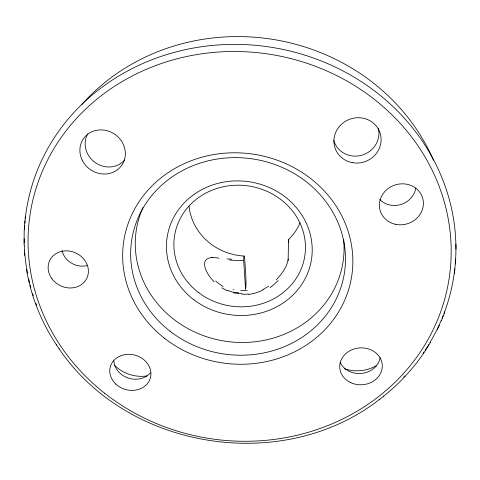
<?xml version="1.0" encoding="UTF-8"?>
<svg xmlns="http://www.w3.org/2000/svg" width="480" height="480" viewBox="0 0 480 480"><rect width="100%" height="100%" fill="white"/><g stroke="black" fill="none" stroke-linecap="round" stroke-linejoin="round"><path stroke-width="0.72" d="M276.378 279.72C281.736 273.906 287.118 267.096 288.156 259.02L288.516 239.718A57.804 54.348 8.7 0 0 300.072 222.798M455.382 263.988L455.718 259.068M25.386 216.252L24.168 230.814L24.108 245.346M454.308 273.762L454.908 268.89M244.056 256.05L243.576 259.59L245.592 289.302L245.778 287.808A11.88 0.876 88 0 0 245.916 285.696A9.48 0.702 88.1 0 0 245.94 285.126A11.898 0.882 88 0 0 245.976 282.084A9.498 0.702 88.1 0 0 245.97 281.352A11.928 0.882 88.1 0 0 245.898 277.83A9.522 0.702 88 0 0 245.868 277.044A11.958 0.882 88.1 0 0 245.688 273.558L244.71 259.002L244.056 256.05A57.804 54.348 8.7 0 1 188.988 205.998M444.84 311.868L441.306 320.844M437.322 329.604L439.368 325.254M430.53 342.294C418.386 363.024 402.27 381.36 383.49 396.312M59.034 348.702C127.71 450.33 283.446 474.702 379.962 399.066M379.722 399.252L383.73 396.126M268.578 286.254L262.962 289.572M248.262 293.988L247.188 294.096A33.366 28.572 -9 0 1 242.922 294.222L241.848 294.198M233.088 289.89L234.006 289.836M231.582 259.2L227.034 258.876M219.054 258.222C197.148 253.716 204.09 272.22 214.26 281.814M227.28 290.748L221.79 287.802M26.544 269.706C31.032 296.562 41.466 322.344 56.526 345M56.352 344.742L59.208 348.948M288.714 242.406L288.516 239.718M24.354 250.59L24.72 255.396M288.156 259.02L288.228 260.502M455.94 244.188L456 249.162M25.26 218.706A216.252 198.654 8.7 0 1 286.488 50.19A216.252 198.654 8.7 0 1 443.97 313.53M443.172 315.6A216.252 198.654 8.7 0 1 442.068 318.342M441.21 320.382A216.252 198.654 8.7 0 1 429.888 342.654M428.748 344.538A216.252 198.654 8.7 0 1 425.214 350.106M423.99 351.936A216.252 198.654 8.7 0 1 423.162 353.148M404.802 375.918A216.252 198.654 8.7 0 1 403.794 376.986M36.696 305.442A216.252 198.654 8.7 0 1 35.928 303.39M33.306 295.818A216.252 198.654 8.7 0 1 32.646 293.736M30.804 287.43A216.252 198.654 8.7 0 1 30.24 285.312M29.526 282.486A216.252 198.654 8.7 0 1 28.692 278.928M27.504 273.198A216.252 198.654 8.7 0 1 24.756 252.798M24.6 250.59A216.252 198.654 8.7 0 1 24.33 245.418M24.258 243.198A216.252 198.654 8.7 0 1 24.192 238.758M24.396 229.848A216.252 198.654 8.7 0 1 24.654 225.39M24.828 223.164A216.252 198.654 8.7 0 1 25.032 220.932M81.63 104.742A206.568 191.19 8.7 0 1 433.482 160.206M415.8 188.082A20.874 19.332 -17.8 0 1 401.094 204.438A20.874 19.332 -17.8 0 1 379.692 199.464M378.402 128.424A23.13 22.032 -20.7 0 1 361.464 155.316A23.13 22.032 -20.7 0 1 333.756 140.406M147.102 375.918A33.876 29.406 16 0 1 114.624 365.382M150.48 372.804A20.334 17.514 15.8 0 1 128.376 378.09A20.334 17.514 15.8 0 1 113.886 360.924M124.68 160.062A22.728 21.018 34.9 0 1 95.154 162.522A22.728 21.018 34.9 0 1 87.762 133.872M376.44 365.616A34.674 30.408 -3.8 0 1 344.304 368.7M380.142 357.594A20.826 18.132 -3.5 0 1 362.022 373.38A20.826 18.132 -3.5 0 1 340.182 362.4M243.006 260.58A36.804 7.416 -1.2 0 1 229.566 259.986M87.012 265.608A19.446 17.292 26 0 1 61.986 250.536M240.72 290.682A38.946 1.356 -2 0 1 247.176 290.43M211.818 257.712A46.614 2.532 2.5 0 1 212.268 257.694M223.23 286.542A46.578 32.82 7.7 0 1 215.754 281.016M241.914 293.682A37.35 30.756 -6.3 0 1 227.562 290.328M263.184 289.902A37.35 31.698 -8.9 0 1 248.31 294.462M277.998 280.524A46.53 35.388 -13.9 0 1 270.096 287.592M233.778 293.004A42.834 6.096 -0.1 0 1 238.782 292.746M343.62 239.49A104.586 96.27 8.7 0 1 224.43 341.088A104.586 96.27 8.7 0 1 142.926 207.546M104.682 393.252A211.956 194.478 8.7 0 0 448.206 283.914A211.956 194.478 8.7 0 0 165.948 62.004A211.956 194.478 8.7 0 0 104.682 393.252M395.316 224.256A22.146 20.346 -16.4 0 0 422.742 198.456A22.146 20.346 -16.4 0 0 386.106 190.242A22.146 20.346 -16.4 0 0 395.316 224.256M352.104 162.612A23.718 22.536 -19.7 0 0 380.118 133.164A23.718 22.536 -19.7 0 0 340.356 125.382A23.718 22.536 -19.7 0 0 352.104 162.612M115.878 384.126A20.796 17.814 15.7 0 0 150.27 378.3A20.796 17.814 15.7 0 0 124.884 354.612A20.796 17.814 15.7 0 0 115.878 384.126M82.116 159.966A23.298 21.474 34.3 0 0 121.386 165.768A23.298 21.474 34.3 0 0 104.358 130.146A23.298 21.474 34.3 0 0 82.116 159.966M350.454 382.518A21.306 18.456 -3.3 0 0 382.314 365.94A21.306 18.456 -3.3 0 0 350.28 350.538A21.306 18.456 -3.3 0 0 350.454 382.518M51.972 278.784A20.568 18.09 25.3 0 0 86.664 278.61A20.568 18.09 25.3 0 0 66.162 250.848A20.568 18.09 25.3 0 0 51.972 278.784M164.478 338.25A115.314 105.504 8.7 0 0 351.258 278.826A115.314 105.504 8.7 0 0 197.52 158.508A115.314 105.504 8.7 0 0 164.478 338.25M169.938 331.14A107.628 98.586 8.7 0 0 344.07 275.058A107.628 98.586 8.7 0 0 200.208 163.086A107.628 98.586 8.7 0 0 169.938 331.14M193.908 299.772A73.008 67.17 8.7 0 0 311.406 259.866A73.008 67.17 8.7 0 0 212.688 184.95A73.008 67.17 8.7 0 0 193.908 299.772M198.81 292.74A65.904 60.696 8.7 0 0 304.752 256.368A65.904 60.696 8.7 0 0 215.442 188.928A65.904 60.696 8.7 0 0 198.81 292.74"/></g></svg>
